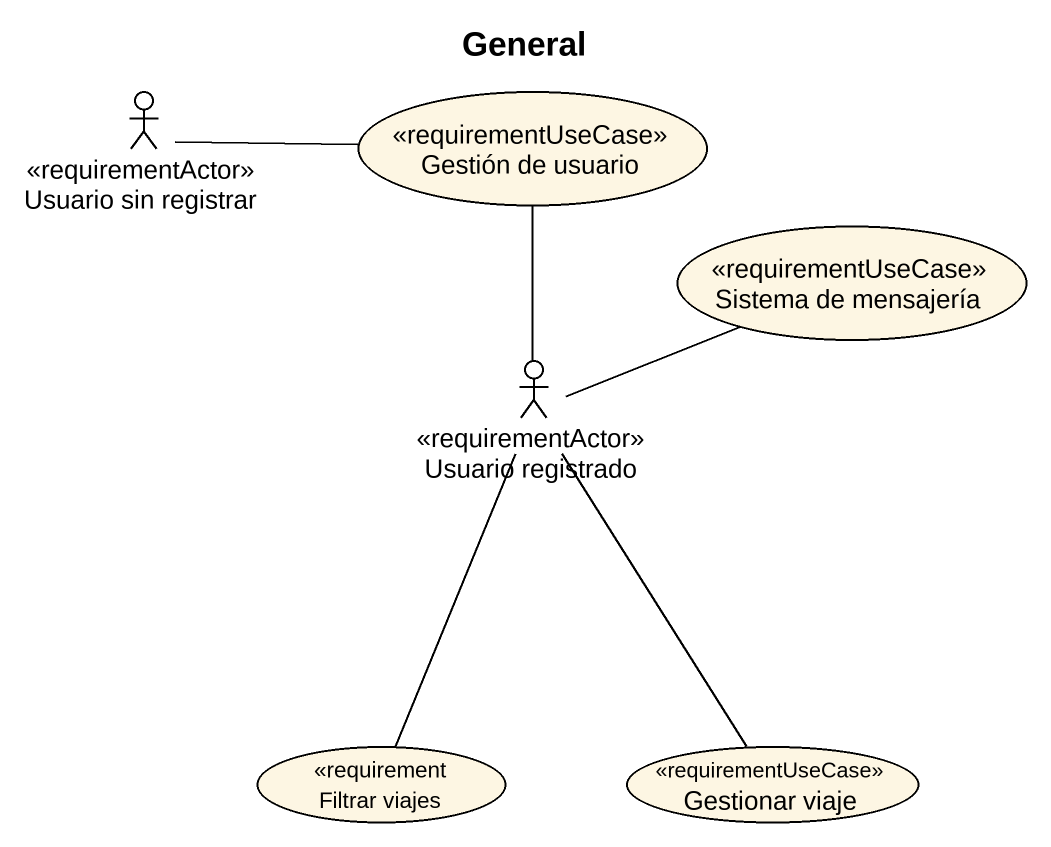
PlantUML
@startuml
title General
actor "Usuario sin registrar" as Usuario_sin_registrar <<requirementActor>>
usecase "Gestión de usuario" as Gestión_de_usuario <<requirementUseCase>>
usecase "Sistema de mensajería" as Sistema_de_mensajería <<requirementUseCase>>
actor "Usuario registrado" as Usuario_registrado <<requirementActor>>
usecase "Filtrar viajes" as Filtrar_viajes <<requirementUseCase>>
usecase "Gestionar viaje" as Gestionar_viaje <<requirementUseCase>>
Usuario_sin_registrar -right- Gestión_de_usuario
Usuario_registrado -up- Gestión_de_usuario
Usuario_registrado -right- Sistema_de_mensajería
Usuario_registrado -- Gestionar_viaje
Filtrar_viajes -up- Usuario_registrado
@enduml
